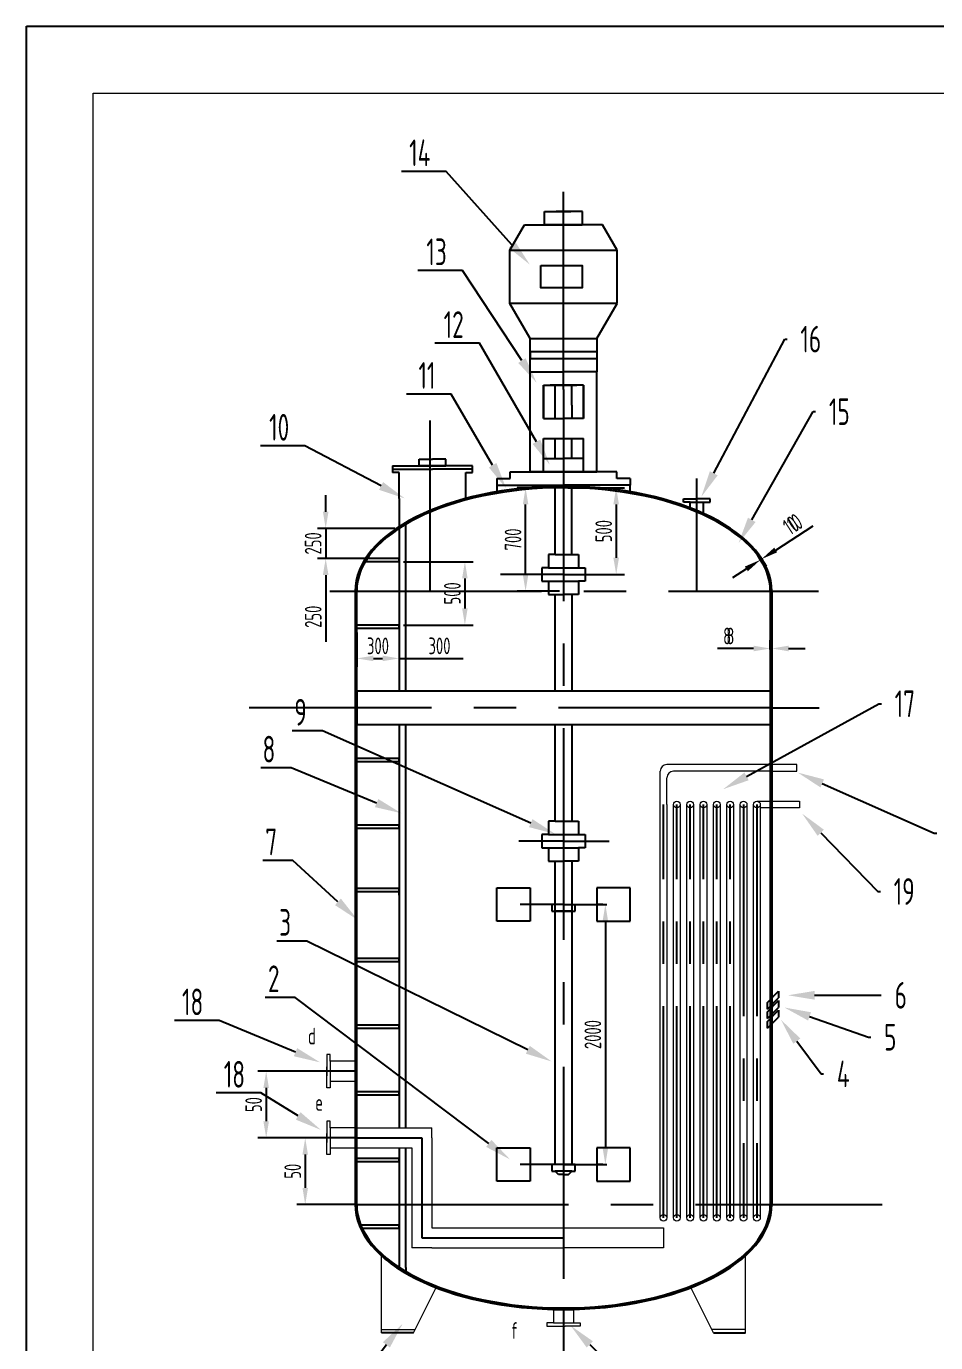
# Model space of a CAD drawing. Header units: millimetres. Extents: x 1201 to 1621, y 473 to 770.
# Drawn here: x 1200.6 to 1337, y 573 to 770.4 of the extents above; entities that cross this region are included whole.
import ezdxf
from ezdxf import colors
from ezdxf.entities.mleader import LeaderData, LeaderLine
from ezdxf.math import Vec2, Vec3

# ---------------------------------------------------------------- set-up
doc = ezdxf.new("R2010")
doc.units = ezdxf.units.MM
doc.header["$MEASUREMENT"] = 0
doc.linetypes.add('CENTER', pattern=[50.8, 31.75, -6.35, 6.35, -6.35])
for name, color, linetype in [('图层1', 10, 'CENTER'), ('图层2', 172, 'Continuous'), ('图层3', 130, 'Continuous')]:
    doc.layers.add(name, color=color, linetype=linetype)
doc.layers.add('图层4', color=90, linetype='Continuous', lineweight=5)
doc.layers.add('图层5', color=50, linetype='Continuous', lineweight=5)
doc.styles.get("Standard").update_dxf_attribs({"font": 'isocp.shx', "width": 0.707, "bigfont": 'hztxt.shx'})
doc.dimstyles.new('ISO-25', dxfattribs={"dimtxt": 2.5, "dimasz": 2.5, "dimexe": 1.25, "dimexo": 0.625, "dimtad": 1, "dimtxsty": 'Standard', "dimcen": 2.5, "dimadec": 0, "dimazin": 0, "dimtfac": 1, "dimtmove": 0, "dimatfit": 3, "dimfxl": 1, "dimarcsym": 0})

# ---------------------------------------------------------------- blocks, each defined once
blk = doc.blocks.new('*D5')
at = {"layer": 'Defpoints', "color": 0}
for p in [(1256.54, 695.13), (1256.54, 695.13), (1245.52, 690.63), (1245.52, 690.63), (1256.54, 690.63), (1256.54, 690.63)]:
    blk.add_point(p, dxfattribs=at)
at = {"layer": '图层3', "color": 0, "lineweight": -2}
for p, q in [((1245.52, 697.63), (1245.52, 700.13)), ((1245.52, 697.63), (1245.52, 700.13)), ((1255.92, 695.13), (1244.27, 695.13)), ((1255.92, 695.13), (1244.27, 695.13)), ((1245.52, 695.13), (1245.52, 690.63)), ((1245.52, 695.13), (1245.52, 690.63)), ((1255.92, 690.63), (1244.27, 690.63)), ((1255.92, 690.63), (1244.27, 690.63)), ((1245.52, 688.13), (1245.52, 685.63)), ((1245.52, 688.13), (1245.52, 678.13))]:
    blk.add_line(p, q, dxfattribs=at)
at = {"layer": '图层3', "color": 0}
for points in [[(1245.1, 697.63), (1245.94, 697.63), (1245.52, 695.13)], [(1245.1, 697.63), (1245.94, 697.63), (1245.52, 695.13)], [(1245.1, 688.13), (1245.94, 688.13), (1245.52, 690.63)], [(1245.1, 688.13), (1245.94, 688.13), (1245.52, 690.63)]]:
    blk.add_solid(points, dxfattribs=at)
at = {"layer": '图层3', "color": 0, "char_height": 2.5, "attachment_point": 5, "rotation": 90}
for insert in [(1243.64, 692.88), (1243.65, 681.88)]:
    blk.add_mtext('250', dxfattribs=dict(at, insert=insert))
blk = doc.blocks.new('*D6')
at = {"layer": 'Defpoints', "color": 0}
for p in [(1256.54, 690.13), (1256.54, 690.13), (1256.54, 680.63), (1256.54, 680.63), (1266.39, 680.63), (1266.39, 680.63)]:
    blk.add_point(p, dxfattribs=at)
at = {"layer": '图层3', "color": 0, "lineweight": -2}
for p, q in [((1257.17, 690.13), (1267.64, 690.13)), ((1257.17, 690.13), (1267.64, 690.13)), ((1266.39, 687.63), (1266.39, 683.13)), ((1266.39, 687.63), (1266.39, 683.13)), ((1257.17, 680.63), (1267.64, 680.63)), ((1257.17, 680.63), (1267.64, 680.63))]:
    blk.add_line(p, q, dxfattribs=at)
at = {"layer": '图层3', "color": 0}
for points in [[(1265.97, 687.63), (1266.8, 687.63), (1266.39, 690.13)], [(1265.97, 687.63), (1266.8, 687.63), (1266.39, 690.13)], [(1265.97, 683.13), (1266.8, 683.13), (1266.39, 680.63)], [(1265.97, 683.13), (1266.8, 683.13), (1266.39, 680.63)]]:
    blk.add_solid(points, dxfattribs=at)
at = {"layer": '图层3', "color": 0, "insert": (1264.51, 685.38), "char_height": 2.5, "attachment_point": 5, "rotation": 90}
blk.add_mtext('500', dxfattribs=at)
blk.add_mtext('500', dxfattribs=at)
blk = doc.blocks.new('*D7')
at = {"layer": 'Defpoints', "color": 0}
for p in [(1250.17, 680.13), (1250.17, 680.13), (1256.54, 680.13), (1256.54, 680.13), (1256.54, 675.63), (1256.54, 675.63)]:
    blk.add_point(p, dxfattribs=at)
at = {"layer": '图层3', "color": 0, "lineweight": -2}
for p, q in [((1250.17, 679.51), (1250.17, 674.38)), ((1250.17, 679.51), (1250.17, 674.38)), ((1256.54, 679.51), (1256.54, 674.38)), ((1256.54, 679.51), (1256.54, 674.38)), ((1252.67, 675.63), (1254.04, 675.63)), ((1252.67, 675.63), (1254.04, 675.63)), ((1256.54, 675.63), (1266.13, 675.63))]:
    blk.add_line(p, q, dxfattribs=at)
at = {"layer": '图层3', "color": 0}
for points in [[(1252.67, 676.05), (1252.67, 675.22), (1250.17, 675.63)], [(1252.67, 676.05), (1252.67, 675.22), (1250.17, 675.63)], [(1254.04, 676.05), (1254.04, 675.22), (1256.54, 675.63)], [(1254.04, 676.05), (1254.04, 675.22), (1256.54, 675.63)]]:
    blk.add_solid(points, dxfattribs=at)
at = {"layer": '图层3', "color": 0, "char_height": 2.5, "attachment_point": 5}
for insert in [(1253.36, 677.51), (1262.58, 677.51)]:
    blk.add_mtext('300', dxfattribs=dict(at, insert=insert))
blk = doc.blocks.new('*D8')
at = {"layer": 'Defpoints', "color": 0}
for p in [(1281.17, 701.22), (1281.17, 701.22), (1281.17, 688.22), (1281.17, 688.22), (1289.07, 688.22), (1289.07, 688.22)]:
    blk.add_point(p, dxfattribs=at)
at = {"layer": '图层3', "color": 0, "lineweight": -2}
for p, q in [((1281.8, 701.22), (1290.32, 701.22)), ((1281.8, 701.22), (1290.32, 701.22)), ((1289.07, 698.72), (1289.07, 690.72)), ((1289.07, 698.72), (1289.07, 690.72)), ((1281.8, 688.22), (1290.32, 688.22)), ((1281.8, 688.22), (1290.32, 688.22))]:
    blk.add_line(p, q, dxfattribs=at)
at = {"layer": '图层3', "color": 0}
for points in [[(1288.65, 698.72), (1289.49, 698.72), (1289.07, 701.22)], [(1288.65, 698.72), (1289.49, 698.72), (1289.07, 701.22)], [(1288.65, 690.72), (1289.49, 690.72), (1289.07, 688.22)], [(1288.65, 690.72), (1289.49, 690.72), (1289.07, 688.22)]]:
    blk.add_solid(points, dxfattribs=at)
at = {"layer": '图层3', "color": 0, "insert": (1287.2, 694.72), "char_height": 2.5, "attachment_point": 5, "rotation": 90}
blk.add_mtext('500', dxfattribs=at)
blk.add_mtext('500', dxfattribs=at)
blk = doc.blocks.new('*D9')
at = {"layer": 'Defpoints', "color": 0}
for p in [(1287.67, 638.72), (1287.67, 638.72), (1287.45, 599.72), (1287.45, 599.72), (1287.67, 599.72), (1287.67, 599.72)]:
    blk.add_point(p, dxfattribs=at)
at = {"layer": '图层3', "color": 0, "lineweight": -2}
for p, q in [((1287.05, 638.72), (1286.2, 638.72)), ((1287.05, 638.72), (1286.2, 638.72)), ((1287.45, 636.22), (1287.45, 602.22)), ((1287.45, 636.22), (1287.45, 602.22)), ((1287.05, 599.72), (1286.2, 599.72)), ((1287.05, 599.72), (1286.2, 599.72))]:
    blk.add_line(p, q, dxfattribs=at)
at = {"layer": '图层3', "color": 0}
for points in [[(1287.03, 636.22), (1287.86, 636.22), (1287.45, 638.72)], [(1287.03, 636.22), (1287.86, 636.22), (1287.45, 638.72)], [(1287.03, 602.22), (1287.86, 602.22), (1287.45, 599.72)], [(1287.03, 602.22), (1287.86, 602.22), (1287.45, 599.72)]]:
    blk.add_solid(points, dxfattribs=at)
at = {"layer": '图层3', "color": 0, "insert": (1285.57, 619.22), "char_height": 2.5, "attachment_point": 5, "rotation": 90}
blk.add_mtext('2000', dxfattribs=at)
blk.add_mtext('2000', dxfattribs=at)
blk = doc.blocks.new('*D10')
at = {"layer": 'Defpoints', "color": 0}
for p in [(1250.17, 603.72), (1250.17, 603.72), (1242.45, 593.72), (1242.45, 593.72), (1250.17, 593.72), (1250.17, 593.72)]:
    blk.add_point(p, dxfattribs=at)
at = {"layer": '图层3', "color": 0, "lineweight": -2}
for p, q in [((1249.55, 603.72), (1241.2, 603.72)), ((1249.55, 603.72), (1241.2, 603.72)), ((1242.45, 601.22), (1242.45, 596.22)), ((1242.45, 601.22), (1242.45, 596.22)), ((1249.55, 593.72), (1241.2, 593.72)), ((1249.55, 593.72), (1241.2, 593.72))]:
    blk.add_line(p, q, dxfattribs=at)
at = {"layer": '图层3', "color": 0}
for points in [[(1242.04, 601.22), (1242.87, 601.22), (1242.45, 603.72)], [(1242.04, 601.22), (1242.87, 601.22), (1242.45, 603.72)], [(1242.04, 596.22), (1242.87, 596.22), (1242.45, 593.72)], [(1242.04, 596.22), (1242.87, 596.22), (1242.45, 593.72)]]:
    blk.add_solid(points, dxfattribs=at)
at = {"layer": '图层3', "color": 0, "insert": (1240.58, 598.72), "char_height": 2.5, "attachment_point": 5, "rotation": 90}
blk.add_mtext('50', dxfattribs=at)
blk.add_mtext('50', dxfattribs=at)
blk = doc.blocks.new('*D11')
at = {"layer": 'Defpoints', "color": 0}
for p in [(1249.93, 613.72), (1249.93, 613.72), (1236.6, 603.72), (1236.6, 603.72), (1249.93, 603.72), (1249.93, 603.72)]:
    blk.add_point(p, dxfattribs=at)
at = {"layer": '图层3', "color": 0, "lineweight": -2}
for p, q in [((1249.31, 613.72), (1235.35, 613.72)), ((1249.31, 613.72), (1235.35, 613.72)), ((1236.6, 611.22), (1236.6, 606.22)), ((1236.6, 611.22), (1236.6, 606.22)), ((1249.31, 603.72), (1235.35, 603.72)), ((1249.31, 603.72), (1235.35, 603.72))]:
    blk.add_line(p, q, dxfattribs=at)
at = {"layer": '图层3', "color": 0}
for points in [[(1236.18, 611.22), (1237.01, 611.22), (1236.6, 613.72)], [(1236.18, 611.22), (1237.01, 611.22), (1236.6, 613.72)], [(1236.18, 606.22), (1237.01, 606.22), (1236.6, 603.72)], [(1236.18, 606.22), (1237.01, 606.22), (1236.6, 603.72)]]:
    blk.add_solid(points, dxfattribs=at)
at = {"layer": '图层3', "color": 0, "insert": (1234.72, 608.72), "char_height": 2.5, "attachment_point": 5, "rotation": 90}
blk.add_mtext('50', dxfattribs=at)
blk.add_mtext('50', dxfattribs=at)
blk = doc.blocks.new('*D12')
at = {"layer": 'Defpoints', "color": 0}
for p in [(1310.25, 691.1), (1310.25, 691.1), (1310.44, 691.22), (1310.44, 691.22), (1310.88, 690.54), (1310.88, 690.54)]:
    blk.add_point(p, dxfattribs=at)
at = {"layer": '图层3', "color": 0, "lineweight": -2}
for p, q in [((1312.98, 691.89), (1318.59, 695.5)), ((1312.98, 691.89), (1317.47, 694.79)), ((1308.59, 689.06), (1306.49, 687.7)), ((1308.59, 689.06), (1306.49, 687.7)), ((1310.58, 690.57), (1311.37, 689.36)), ((1310.58, 690.57), (1311.37, 689.36)), ((1310.69, 690.41), (1310.88, 690.54)), ((1310.69, 690.41), (1310.88, 690.54)), ((1310.78, 690.7), (1311.56, 689.49)), ((1310.78, 690.7), (1311.56, 689.49))]:
    blk.add_line(p, q, dxfattribs=at)
at = {"layer": '图层3', "color": 0}
for points in [[(1312.76, 692.24), (1313.21, 691.54), (1310.88, 690.54)], [(1312.76, 692.24), (1313.21, 691.54), (1310.88, 690.54)], [(1308.36, 689.41), (1308.81, 688.71), (1310.69, 690.41)], [(1308.36, 689.41), (1308.81, 688.71), (1310.69, 690.41)]]:
    blk.add_solid(points, dxfattribs=at)
at = {"layer": '图层3', "color": 0, "char_height": 2.5, "attachment_point": 5, "rotation": 32.8132}
for insert in [(1315.26, 695.59), (1315.82, 695.95)]:
    blk.add_mtext('10', dxfattribs=dict(at, insert=insert))
blk = doc.blocks.new('*D13')
at = {"layer": 'Defpoints', "color": 0}
for p in [(1312.17, 677.12), (1312.17, 677.12), (1312.17, 676.33), (1312.17, 676.33), (1312.41, 676.33), (1312.41, 676.33)]:
    blk.add_point(p, dxfattribs=at)
at = {"layer": '图层3', "color": 0, "lineweight": -2}
for p, q in [((1312.17, 676.96), (1312.17, 678.37)), ((1312.17, 676.96), (1312.17, 678.37)), ((1312.41, 676.96), (1312.41, 678.37)), ((1312.41, 676.96), (1312.41, 678.37)), ((1309.67, 677.12), (1304.26, 677.12)), ((1309.67, 677.12), (1305.22, 677.12)), ((1312.41, 677.12), (1312.17, 677.12)), ((1312.41, 677.12), (1312.17, 677.12)), ((1314.91, 677.12), (1317.41, 677.12)), ((1314.91, 677.12), (1317.41, 677.12))]:
    blk.add_line(p, q, dxfattribs=at)
at = {"layer": '图层3', "color": 0}
for points in [[(1309.67, 677.54), (1309.67, 676.7), (1312.17, 677.12)], [(1309.67, 677.54), (1309.67, 676.7), (1312.17, 677.12)], [(1314.91, 677.54), (1314.91, 676.7), (1312.41, 677.12)], [(1314.91, 677.54), (1314.91, 676.7), (1312.41, 677.12)]]:
    blk.add_solid(points, dxfattribs=at)
at = {"layer": '图层3', "color": 0, "char_height": 2.5, "attachment_point": 5}
for insert in [(1305.71, 678.99), (1306.19, 678.99)]:
    blk.add_mtext('8', dxfattribs=dict(at, insert=insert))
blk = doc.blocks.new('*D16')
at = {"layer": 'Defpoints', "color": 0}
for p in [(1275.49, 701.22), (1275.49, 701.22), (1281.17, 701.22), (1281.17, 701.22), (1281.17, 685.72), (1281.17, 685.72)]:
    blk.add_point(p, dxfattribs=at)
at = {"layer": '图层3', "color": 0, "lineweight": -2}
for p, q in [((1280.55, 701.22), (1274.24, 701.22)), ((1280.55, 701.22), (1274.24, 701.22)), ((1275.49, 688.22), (1275.49, 698.72)), ((1275.49, 688.22), (1275.49, 698.72)), ((1280.55, 685.72), (1274.24, 685.72)), ((1280.55, 685.72), (1274.24, 685.72))]:
    blk.add_line(p, q, dxfattribs=at)
at = {"layer": '图层3', "color": 0}
for points in [[(1275.07, 698.72), (1275.9, 698.72), (1275.49, 701.22)], [(1275.07, 698.72), (1275.9, 698.72), (1275.49, 701.22)], [(1275.07, 688.22), (1275.9, 688.22), (1275.49, 685.72)], [(1275.07, 688.22), (1275.9, 688.22), (1275.49, 685.72)]]:
    blk.add_solid(points, dxfattribs=at)
at = {"layer": '图层3', "color": 0, "insert": (1273.61, 693.47), "char_height": 2.5, "attachment_point": 5, "rotation": 90}
blk.add_mtext('700', dxfattribs=at)
blk.add_mtext('700', dxfattribs=at)

msp = doc.modelspace()

# ---------------------------------------------------------------- linework, layer by layer
msp.add_lwpolyline([(1200.641, 770.428), (1620.641, 770.428), (1620.641, 473.428), (1200.641, 473.428)], close=True)
at = {"layer": '图层1'}
for p, q in [((1281.172, 715.958), (1281.172, 745.602)), ((1281.172, 715.958), (1281.172, 524.986)), ((1261.172, 702.613), (1261.172, 711.326)), ((1261.172, 685.721), (1261.172, 702.613)), ((1301.172, 685.721), (1301.172, 702.613)), ((1281.172, 688.221), (1271.745, 688.221)), ((1281.172, 688.221), (1288.145, 688.221)), ((1246.121, 685.721), (1319.41, 685.721)), ((1312.172, 668.221), (1234.023, 668.221)), ((1312.172, 668.221), (1319.515, 668.221)), ((1296.172, 591.721), (1296.172, 653.721)), ((1298.172, 591.721), (1298.172, 653.721)), ((1300.172, 591.721), (1300.172, 653.721)), ((1302.172, 591.721), (1302.172, 653.721)), ((1304.172, 591.721), (1304.172, 653.721)), ((1306.172, 591.721), (1306.172, 653.721)), ((1308.172, 653.721), (1308.172, 591.721)), ((1310.172, 653.721), (1310.172, 591.721)), ((1281.172, 648.221), (1274.47, 648.221)), ((1281.172, 648.221), (1288.029, 648.221)), ((1249.932, 613.721), (1242.628, 613.721)), ((1249.932, 603.721), (1242.628, 603.721)), ((1249.932, 603.721), (1259.932, 603.721)), ((1259.932, 603.721), (1259.932, 588.721)), ((1250.172, 593.721), (1241.278, 593.721)), ((1250.172, 593.721), (1328.96, 593.721)), ((1259.932, 588.721), (1281.172, 588.721)), ((1281.172, 578.221), (1281.172, 562.229)), ((1258.672, 574.469), (1253.872, 574.469)), ((1303.672, 574.469), (1308.472, 574.469))]:
    msp.add_line(p, q, dxfattribs=at)
at = {"layer": '图层2'}
for p, q in [((1249.932, 685.721), (1249.932, 593.721)), ((1250.172, 593.721), (1250.172, 685.721)), ((1312.172, 685.721), (1312.172, 593.721)), ((1312.172, 685.721), (1312.172, 639.721)), ((1312.172, 685.721), (1312.172, 670.721)), ((1312.412, 685.721), (1312.412, 593.721)), ((1312.172, 670.721), (1250.172, 670.721)), ((1250.172, 670.721), (1250.172, 665.721)), ((1250.172, 665.721), (1312.172, 665.721))]:
    msp.add_line(p, q, dxfattribs=at)
for centre, major_axis, ratio in [((1281.172, 685.721), (-31.24, 0), 0.5038412), ((1281.172, 685.721), (-31, 0), 0.5), ((1281.172, 593.721), (31.24, 0), 0.5038412), ((1281.172, 593.721), (31, 0), 0.5)]:
    msp.add_ellipse(centre, major_axis=major_axis, ratio=ratio, start_param=3.1415927, end_param=6.2831853, dxfattribs=at)
at = {"layer": '图层3'}
for p, q in [((1278.34, 740.669), (1278.34, 742.669)), ((1278.34, 742.669), (1282.267, 742.669)), ((1284.004, 742.669), (1280.077, 742.669)), ((1284.004, 740.669), (1284.004, 742.669)), ((1273.144, 736.857), (1275.34, 740.669)), ((1275.34, 740.669), (1283.957, 740.669)), ((1275.34, 740.669), (1278.34, 740.669)), ((1287.004, 740.669), (1278.388, 740.669)), ((1289.2, 736.857), (1287.004, 740.669)), ((1273.144, 728.857), (1273.144, 736.857)), ((1273.144, 736.857), (1289.2, 736.857)), ((1289.2, 728.857), (1289.2, 736.857)), ((1276.172, 723.632), (1273.144, 728.857)), ((1289.2, 728.857), (1273.144, 728.857)), ((1286.172, 723.632), (1289.2, 728.857)), ((1276.172, 718.632), (1276.172, 723.632)), ((1276.172, 723.632), (1286.172, 723.632)), ((1286.172, 723.632), (1286.172, 718.632)), ((1286.172, 723.632), (1286.172, 721.632)), ((1286.172, 721.632), (1276.172, 721.632)), ((1276.172, 721.632), (1276.172, 720.632)), ((1276.172, 720.632), (1286.172, 720.632)), ((1276.172, 703.632), (1276.172, 718.632)), ((1276.172, 718.632), (1281.172, 718.632)), ((1286.172, 718.632), (1281.172, 718.632)), ((1286.172, 703.632), (1286.172, 718.632)), ((1278.172, 713.632), (1278.172, 716.632)), ((1278.172, 716.632), (1283.172, 716.632)), ((1278.172, 716.632), (1278.172, 711.632)), ((1284.172, 716.632), (1279.172, 716.632)), ((1279.922, 713.632), (1279.922, 716.632)), ((1282.422, 713.632), (1282.422, 716.632)), ((1284.172, 713.632), (1284.172, 716.632)), ((1284.172, 716.632), (1284.172, 711.632)), ((1278.172, 711.632), (1278.172, 713.632)), ((1279.922, 711.632), (1279.922, 713.632)), ((1282.422, 713.632), (1282.422, 711.632)), ((1284.172, 711.632), (1284.172, 713.632)), ((1278.172, 711.632), (1281.172, 711.632)), ((1284.172, 711.632), (1281.172, 711.632)), ((1278.172, 703.632), (1278.172, 708.632)), ((1278.172, 708.632), (1284.172, 708.632)), ((1279.922, 705.632), (1279.922, 708.632)), ((1282.422, 705.632), (1282.422, 708.632)), ((1284.172, 703.632), (1284.172, 708.632)), ((1259.543, 704.528), (1259.543, 705.528)), ((1259.543, 705.528), (1261.543, 705.528)), ((1263.543, 705.528), (1261.543, 705.528)), ((1263.543, 704.528), (1263.543, 705.528)), ((1278.172, 703.632), (1278.172, 705.632)), ((1278.172, 705.632), (1281.172, 705.632)), ((1284.172, 705.632), (1281.172, 705.632)), ((1284.172, 703.632), (1284.172, 705.632)), ((1255.543, 704.528), (1261.543, 704.528)), ((1255.543, 704.528), (1255.543, 703.528)), ((1255.543, 704.028), (1261.543, 704.028)), ((1256.543, 703.528), (1255.543, 703.528)), ((1256.543, 699.628), (1256.543, 703.528)), ((1261.543, 704.528), (1259.543, 704.528)), ((1267.543, 704.528), (1261.543, 704.528)), ((1261.543, 704.528), (1263.543, 704.528)), ((1267.543, 704.028), (1261.543, 704.028)), ((1266.543, 699.628), (1266.543, 703.528)), ((1266.543, 703.528), (1267.543, 703.528)), ((1267.543, 704.028), (1267.543, 704.528)), ((1267.543, 703.528), (1267.543, 704.028)), ((1273.172, 702.632), (1273.172, 703.632)), ((1273.172, 703.632), (1281.172, 703.632)), ((1281.172, 703.632), (1276.172, 703.632)), ((1281.172, 703.632), (1278.172, 703.632)), ((1289.172, 703.632), (1281.172, 703.632)), ((1281.172, 703.632), (1286.172, 703.632)), ((1281.172, 703.632), (1284.172, 703.632)), ((1289.172, 702.632), (1289.172, 703.632)), ((1271.172, 702.632), (1273.172, 702.632)), ((1271.172, 702.632), (1271.172, 700.632)), ((1271.172, 701.632), (1281.172, 701.632)), ((1279.922, 691.221), (1279.922, 701.208)), ((1291.172, 701.632), (1281.172, 701.632)), ((1282.422, 701.208), (1282.422, 701.368)), ((1282.422, 691.221), (1282.422, 701.208)), ((1291.172, 702.632), (1289.172, 702.632)), ((1291.172, 702.632), (1291.172, 701.632)), ((1291.172, 700.632), (1291.172, 701.632)), ((1256.543, 699.628), (1256.543, 695.403)), ((1299.172, 699.083), (1299.172, 699.583)), ((1299.172, 699.583), (1301.172, 699.583)), ((1300.172, 699.083), (1299.172, 699.083)), ((1300.172, 698.215), (1300.172, 699.083)), ((1300.172, 699.083), (1302.172, 699.083)), ((1303.172, 699.583), (1301.172, 699.583)), ((1302.172, 699.083), (1303.172, 699.083)), ((1302.172, 697.374), (1302.172, 699.083)), ((1303.172, 699.083), (1303.172, 699.583)), ((1256.543, 695.133), (1256.543, 690.133)), ((1256.543, 695.133), (1256.543, 670.721)), ((1257.543, 670.721), (1257.543, 695.754)), ((1279.922, 691.221), (1278.922, 691.221)), ((1278.922, 691.221), (1278.922, 689.221)), ((1279.922, 691.221), (1282.422, 691.221)), ((1282.422, 691.221), (1283.422, 691.221)), ((1283.422, 691.221), (1283.422, 689.221)), ((1256.543, 690.133), (1251.455, 690.133)), ((1256.543, 690.633), (1251.77, 690.633)), ((1256.543, 690.133), (1256.543, 690.633)), ((1256.543, 690.133), (1256.543, 680.133)), ((1278.922, 689.221), (1277.922, 689.221)), ((1277.922, 689.221), (1277.922, 687.221)), ((1278.922, 689.221), (1283.422, 689.221)), ((1283.422, 689.221), (1284.422, 689.221)), ((1284.422, 689.221), (1284.422, 687.221)), ((1277.922, 687.221), (1278.922, 687.221)), ((1278.922, 687.221), (1278.922, 685.221)), ((1278.922, 687.221), (1283.422, 687.221)), ((1284.422, 687.221), (1283.422, 687.221)), ((1283.422, 687.221), (1283.422, 685.221)), ((1278.922, 685.221), (1281.172, 685.221)), ((1279.922, 670.721), (1279.922, 685.221)), ((1283.422, 685.221), (1281.172, 685.221)), ((1282.422, 685.221), (1282.422, 670.721)), ((1256.543, 680.633), (1250.172, 680.633)), ((1256.543, 680.133), (1250.172, 680.133)), ((1256.543, 680.133), (1256.543, 680.633)), ((1256.543, 665.721), (1256.543, 605.221)), ((1257.543, 605.221), (1257.543, 665.721)), ((1279.922, 651.221), (1279.922, 665.721)), ((1282.422, 665.721), (1282.422, 651.221)), ((1256.543, 660.633), (1250.172, 660.633)), ((1256.543, 660.133), (1250.172, 660.133)), ((1256.543, 660.133), (1256.543, 660.633)), ((1256.543, 660.133), (1256.543, 650.133)), ((1256.543, 650.633), (1250.172, 650.633)), ((1256.543, 650.133), (1250.172, 650.133)), ((1256.543, 650.133), (1256.543, 650.633)), ((1256.543, 650.133), (1256.543, 640.133)), ((1279.922, 651.221), (1278.922, 651.221)), ((1278.922, 651.221), (1278.922, 649.221)), ((1279.922, 651.221), (1282.422, 651.221)), ((1282.422, 651.221), (1283.422, 651.221)), ((1283.422, 651.221), (1283.422, 649.221)), ((1278.922, 649.221), (1277.922, 649.221)), ((1277.922, 649.221), (1277.922, 647.221)), ((1278.922, 649.221), (1283.422, 649.221)), ((1283.422, 649.221), (1284.422, 649.221)), ((1284.422, 649.221), (1284.422, 647.221)), ((1277.922, 647.221), (1278.922, 647.221)), ((1278.922, 647.221), (1278.922, 645.221)), ((1278.922, 647.221), (1283.422, 647.221)), ((1284.422, 647.221), (1283.422, 647.221)), ((1283.422, 647.221), (1283.422, 645.221)), ((1278.922, 645.221), (1281.172, 645.221)), ((1279.922, 599.721), (1279.922, 645.221)), ((1283.422, 645.221), (1281.172, 645.221)), ((1282.422, 645.221), (1282.422, 599.721)), ((1256.543, 641.133), (1250.172, 641.133)), ((1256.543, 640.633), (1250.172, 640.633)), ((1256.543, 640.633), (1256.543, 641.133)), ((1256.543, 640.133), (1256.543, 640.633)), ((1256.543, 640.133), (1256.543, 630.133)), ((1271.172, 638.721), (1271.172, 641.221)), ((1271.172, 641.221), (1276.172, 641.221)), ((1276.172, 641.221), (1276.172, 636.221)), ((1291.172, 641.221), (1286.172, 641.221)), ((1286.172, 641.221), (1286.172, 636.221)), ((1291.172, 638.721), (1291.172, 641.221)), ((1271.172, 636.221), (1271.172, 638.721)), ((1281.172, 638.721), (1274.672, 638.721)), ((1279.422, 638.721), (1279.422, 637.721)), ((1279.422, 637.721), (1279.922, 637.721)), ((1282.422, 637.721), (1279.922, 637.721)), ((1279.922, 637.721), (1282.922, 637.721)), ((1281.172, 638.721), (1287.672, 638.721)), ((1282.922, 637.721), (1282.922, 638.721)), ((1291.172, 636.221), (1291.172, 638.721)), ((1276.172, 636.221), (1271.172, 636.221)), ((1286.172, 636.221), (1291.172, 636.221)), ((1256.543, 630.633), (1250.172, 630.633)), ((1256.543, 630.133), (1250.172, 630.133)), ((1256.543, 630.133), (1256.543, 630.633)), ((1256.543, 630.133), (1256.543, 620.133)), ((1311.745, 624.044), (1313.424, 625.747)), ((1311.745, 623.044), (1313.424, 624.711)), ((1311.745, 622.631), (1313.424, 624.335)), ((1311.745, 623.044), (1311.745, 624.044)), ((1313.424, 625.747), (1313.424, 625.747)), ((1313.424, 625.747), (1313.424, 624.711)), ((1313.424, 624.335), (1313.424, 624.335)), ((1313.424, 624.335), (1313.424, 623.299)), ((1311.745, 621.631), (1313.424, 623.299)), ((1311.745, 621.183), (1313.424, 622.887)), ((1311.745, 621.631), (1311.745, 622.631)), ((1313.424, 622.887), (1313.424, 622.887)), ((1313.424, 622.887), (1313.424, 621.85)), ((1256.543, 620.633), (1250.172, 620.633)), ((1256.543, 620.133), (1250.172, 620.133)), ((1256.543, 620.133), (1256.543, 620.633)), ((1256.543, 620.133), (1256.543, 610.133)), ((1311.745, 620.183), (1313.424, 621.85)), ((1311.745, 620.183), (1311.745, 621.183)), ((1256.543, 610.633), (1250.172, 610.633)), ((1256.543, 610.133), (1250.172, 610.133)), ((1256.543, 610.133), (1256.543, 610.633)), ((1256.543, 610.133), (1256.543, 605.221)), ((1256.543, 602.221), (1256.543, 584.308)), ((1257.543, 584.308), (1257.543, 602.221)), ((1271.172, 599.721), (1271.172, 602.221)), ((1271.172, 602.221), (1276.172, 602.221)), ((1276.172, 602.221), (1276.172, 597.221)), ((1291.172, 602.221), (1286.172, 602.221)), ((1286.172, 602.221), (1286.172, 597.221)), ((1291.172, 599.721), (1291.172, 602.221)), ((1256.543, 600.633), (1250.172, 600.633)), ((1256.543, 600.133), (1256.543, 600.633)), ((1256.543, 600.133), (1250.172, 600.133)), ((1256.543, 600.133), (1256.543, 590.133)), ((1271.172, 597.221), (1271.172, 599.721)), ((1281.172, 599.721), (1274.672, 599.721)), ((1279.922, 599.721), (1279.422, 599.721)), ((1279.422, 599.721), (1279.422, 598.721)), ((1279.422, 598.721), (1279.922, 598.721)), ((1282.922, 599.721), (1279.922, 599.721)), ((1282.422, 598.721), (1279.922, 598.721)), ((1280.422, 598.221), (1279.922, 598.721)), ((1281.172, 598.221), (1280.422, 598.221)), ((1281.172, 599.721), (1287.672, 599.721)), ((1281.172, 598.221), (1281.922, 598.221)), ((1281.922, 598.221), (1282.422, 598.721)), ((1282.422, 598.721), (1282.922, 598.721)), ((1282.922, 598.721), (1282.922, 599.721)), ((1291.172, 597.221), (1291.172, 599.721)), ((1276.172, 597.221), (1271.172, 597.221)), ((1286.172, 597.221), (1291.172, 597.221)), ((1256.543, 590.633), (1250.793, 590.633)), ((1256.543, 590.133), (1256.543, 590.633)), ((1256.543, 590.133), (1251.014, 590.133)), ((1257.543, 584.308), (1257.543, 583.688))]:
    msp.add_line(p, q, dxfattribs=at)
msp.add_lwpolyline([(1277.779, 734.543), (1283.964, 734.543), (1283.964, 731.216), (1277.779, 731.216)], close=True, dxfattribs=at)
at = {"layer": '图层4'}
for p, q in [((1316.172, 659.721), (1296.672, 659.721)), ((1316.172, 658.721), (1316.172, 659.721)), ((1295.672, 653.721), (1295.672, 658.721)), ((1296.672, 653.721), (1296.672, 657.721)), ((1312.172, 658.721), (1297.672, 658.721)), ((1312.172, 653.721), (1312.172, 658.721)), ((1312.172, 658.721), (1316.172, 658.721)), ((1295.672, 591.721), (1295.672, 653.721)), ((1296.672, 653.721), (1296.672, 591.721)), ((1297.672, 591.721), (1297.672, 653.721)), ((1298.672, 653.721), (1298.672, 591.721)), ((1299.672, 591.721), (1299.672, 653.721)), ((1300.672, 653.721), (1300.672, 591.721)), ((1301.672, 591.721), (1301.672, 653.721)), ((1302.672, 653.721), (1302.672, 591.721)), ((1303.672, 591.721), (1303.672, 653.721)), ((1304.672, 653.721), (1304.672, 591.721)), ((1305.672, 591.721), (1305.672, 653.721)), ((1306.672, 653.721), (1306.672, 591.721)), ((1307.672, 591.721), (1307.672, 653.721)), ((1308.672, 653.721), (1308.672, 591.721)), ((1309.672, 591.721), (1309.672, 653.721)), ((1310.173, 654.221), (1316.542, 654.209)), ((1310.672, 653.721), (1310.672, 591.721)), ((1316.542, 654.209), (1316.542, 653.209)), ((1316.542, 653.209), (1310.672, 653.209)), ((1246.172, 616.221), (1245.672, 616.221)), ((1245.672, 616.221), (1245.672, 613.052)), ((1246.172, 615.221), (1246.172, 616.221)), ((1245.672, 611.221), (1245.672, 614.39)), ((1250.172, 615.221), (1246.172, 615.221)), ((1246.172, 615.221), (1246.172, 612.221)), ((1246.172, 612.221), (1246.172, 611.221)), ((1246.172, 612.221), (1250.172, 612.221)), ((1246.172, 611.221), (1245.672, 611.221)), ((1246.172, 606.221), (1245.672, 606.221)), ((1245.672, 606.221), (1245.672, 603.052)), ((1246.172, 605.221), (1246.172, 606.221)), ((1245.672, 601.221), (1245.672, 604.39)), ((1250.172, 605.221), (1246.172, 605.221)), ((1246.172, 605.221), (1246.172, 602.221)), ((1250.172, 605.221), (1261.432, 605.221)), ((1261.432, 603.721), (1261.432, 605.221)), ((1246.172, 602.221), (1246.172, 601.221)), ((1246.172, 602.221), (1250.172, 602.221)), ((1250.172, 602.221), (1258.229, 602.221)), ((1258.229, 602.221), (1258.432, 602.221)), ((1258.432, 602.221), (1258.432, 587.221)), ((1261.432, 603.721), (1261.432, 590.221)), ((1246.172, 601.221), (1245.672, 601.221)), ((1261.432, 590.221), (1281.172, 590.221)), ((1281.172, 590.221), (1296.172, 590.221)), ((1296.172, 590.221), (1296.172, 587.221)), ((1261.432, 587.221), (1258.432, 587.221)), ((1261.432, 587.221), (1281.172, 587.221)), ((1296.172, 587.221), (1281.172, 587.221)), ((1279.672, 577.999), (1279.672, 575.999)), ((1282.672, 577.999), (1282.672, 575.999)), ((1279.672, 575.999), (1278.672, 575.999)), ((1278.672, 575.999), (1278.672, 575.499)), ((1278.672, 575.499), (1280.908, 575.499)), ((1279.672, 575.999), (1282.672, 575.999)), ((1280.908, 575.499), (1281.437, 575.499)), ((1283.672, 575.499), (1281.437, 575.499)), ((1282.672, 575.999), (1283.672, 575.999)), ((1283.672, 575.999), (1283.672, 575.499))]:
    msp.add_line(p, q, dxfattribs=at)
at = {"layer": '图层4', "linetype": 'ByBlock'}
msp.add_lwpolyline([(1210.641, 760.428), (1610.641, 760.428), (1610.641, 483.428), (1210.641, 483.428)], close=True, dxfattribs=at)
at = {"layer": '图层4'}
for centre in [(1298.172, 653.721), (1300.172, 653.721), (1302.172, 653.721), (1304.172, 653.721), (1306.172, 653.721), (1308.172, 653.721), (1310.172, 653.721), (1296.172, 591.721), (1298.172, 591.721), (1300.172, 591.721), (1302.172, 591.721), (1304.172, 591.721), (1306.172, 591.721), (1308.172, 591.721), (1310.172, 591.721)]:
    msp.add_circle(centre, 0.5, dxfattribs=at)
for centre in [(1296.672, 658.721), (1297.672, 657.721)]:
    msp.add_arc(centre, 1, 90, 180, dxfattribs=at)
at = {"layer": '图层5'}
for p, q in [((1253.872, 574.469), (1253.872, 586.069)), ((1308.472, 574.469), (1308.472, 586.069)), ((1258.672, 574.469), (1262.061, 581.269)), ((1303.672, 574.469), (1300.283, 581.269)), ((1253.872, 574.469), (1253.872, 574.969)), ((1253.872, 574.969), (1258.921, 574.969)), ((1308.472, 574.969), (1303.423, 574.969)), ((1308.472, 574.469), (1308.472, 574.969)), ((1253.872, 574.469), (1258.672, 574.469)), ((1258.672, 574.469), (1258.672, 574.469)), ((1308.472, 574.469), (1303.672, 574.469)), ((1303.672, 574.469), (1303.672, 574.469))]:
    msp.add_line(p, q, dxfattribs=at)
msp.add_ellipse((1281.172, 593.721), major_axis=(31.24, 0), ratio=0.5038412, start_param=3.4583365, end_param=4.2078974, dxfattribs=at)
at = {"layer": '图层5', "extrusion": (0, 0, -1)}
msp.add_ellipse((1281.172, 593.721), major_axis=(-31.24, 0), ratio=0.5038412, start_param=3.4583365, end_param=4.2078974, dxfattribs=at)

# ---------------------------------------------------------------- texts
at = {"layer": '图层3', "color": 0, "char_height": 2.5, "attachment_point": 1}
for s, insert, width in [('d', (1242.865, 620.237), 2.35579), ('e', (1243.953, 610.285), 3.8055), ('f', (1273.309, 576.087), 3.26186)]:
    msp.add_mtext(s, dxfattribs=dict(at, insert=insert, width=width))

# ---------------------------------------------------------------- dimensions: what is measured, and where the dimension line sits
at = {"layer": '图层3', "color": 0}
for base, p1, p2, text, picture, middle in [((1275.488, 701.221), (1281.172, 685.721), (1281.172, 701.221), '700', '*D16', (1273.613, 693.471)), ((1289.072, 688.221), (1281.172, 701.221), (1281.172, 688.221), '500', '*D8', (1287.197, 694.721)), ((1245.52, 690.633), (1256.543, 695.133), (1256.543, 690.633), '250', '*D5', (1243.645, 692.883)), ((1266.386, 680.633), (1256.543, 690.133), (1256.543, 680.633), '500', '*D6', (1264.511, 685.383)), ((1287.448, 599.721), (1287.672, 638.721), (1287.672, 599.721), '2000', '*D9', (1285.573, 619.221)), ((1236.596, 603.721), (1249.932, 613.721), (1249.932, 603.721), '50', '*D11', (1234.721, 608.721)), ((1242.453, 593.721), (1250.172, 603.721), (1250.172, 593.721), '50', '*D10', (1240.578, 598.721))]:
    dim = msp.add_linear_dim(base=base, p1=p1, p2=p2, angle=90, text=text, dimstyle='ISO-25', dxfattribs=at)
    dim.commit()
    dim.dimension.update_dxf_attribs({"geometry": picture, "text_midpoint": middle})
for p1, p2, distance, text, picture, middle in [((1310.246, 691.099), (1310.44, 691.224), -0.818, '10', '*D12', (1315.264, 695.592)), ((1312.412, 676.332), (1312.172, 676.332), -0.787, '8', '*D13', (1306.194, 678.994))]:
    dim = msp.add_aligned_dim(p1=p1, p2=p2, distance=distance, text=text, dimstyle='ISO-25', dxfattribs=at)
    dim.commit()
    dim.dimension.update_dxf_attribs({"geometry": picture, "text_midpoint": middle})
dim = msp.add_linear_dim(base=(1256.543, 675.633), p1=(1250.172, 680.133), p2=(1256.543, 680.133), text='300', dimstyle='ISO-25', dxfattribs=at)
dim.commit()
dim.dimension.update_dxf_attribs({"geometry": '*D7', "text_midpoint": (1253.357, 677.508)})

# ---------------------------------------------------------------- leaders
at = {"layer": '图层3'}
ml = msp.add_multileader_mtext('Standard', dxfattribs=at)
ml.set_content('14', color=256)
ml.set_leader_properties()
ml.build(insert=Vec2(0, 0))
ml.multileader.update_dxf_attribs({"text_right_attachment_type": 6, "dogleg_length": 0.36})
ctx = ml.context
ctx.base_point, ctx.plane_origin = Vec3(1253.884, 751.459), Vec3(1276.123, 734.695)
ctx.right_attachment, ctx.text_align_type = 6, 2
notes = []
notes.append((ctx, [(0, (1, 1, 0), (1263.577, 748.659), (-1, 0), 0.36, [(0, [(1276.123, 734.695)], 0, [])])]))
ctx.mtext.insert, ctx.mtext.alignment, ctx.mtext.flow_direction = Vec3(1261.217, 753.459), 3, 5
ml = msp.add_multileader_mtext('Standard', dxfattribs=at)
ml.set_content('13', color=256)
ml.set_leader_properties()
ml.build(insert=Vec2(0, 0))
ml.multileader.update_dxf_attribs({"text_right_attachment_type": 6, "dogleg_length": 0.36})
ctx = ml.context
ctx.base_point, ctx.plane_origin = Vec3(1256.345, 736.606), Vec3(1277.144, 716.967)
ctx.right_attachment, ctx.text_align_type = 6, 2
notes.append((ctx, [(0, (1, 1, 0), (1266.038, 733.806), (-1, 0), 0.36, [(0, [(1277.144, 716.967)], 0, [])])]))
ctx.mtext.insert, ctx.mtext.alignment, ctx.mtext.flow_direction = Vec3(1263.678, 738.606), 3, 5
ml = msp.add_multileader_mtext('Standard', dxfattribs=at)
ml.set_content('12', color=256)
ml.set_leader_properties()
ml.build(insert=Vec2(0, 0))
ml.multileader.update_dxf_attribs({"text_right_attachment_type": 6, "dogleg_length": 0.36})
ctx = ml.context
ctx.base_point, ctx.plane_origin = Vec3(1258.884, 725.692), Vec3(1279.12, 704.662)
ctx.right_attachment, ctx.text_align_type = 6, 2
notes.append((ctx, [(0, (1, 1, 0), (1268.577, 722.892), (-1, 0), 0.36, [(0, [(1279.12, 704.662)], 0, [])])]))
ctx.mtext.insert, ctx.mtext.alignment, ctx.mtext.flow_direction = Vec3(1266.217, 727.692), 3, 5
ml = msp.add_multileader_mtext('Standard', dxfattribs=at)
ml.set_content('16', color=256)
ml.set_leader_properties()
ml.build(insert=Vec2(0, 0))
ml.multileader.update_dxf_attribs({"text_right_attachment_type": 6, "dogleg_length": 0.36})
ctx = ml.context
ctx.base_point, ctx.plane_origin = Vec3(1314.692, 723.512), Vec3(1301.832, 699.862)
ctx.right_attachment = 6
notes.append((ctx, [(0, (1, 1, 0), (1314.332, 723.512), (1, 0), 0.36, [(0, [(1301.832, 699.862)], 0, [])])]))
ctx.mtext.insert, ctx.mtext.flow_direction = Vec3(1316.692, 725.512), 5
ml = msp.add_multileader_mtext('Standard', dxfattribs=at)
ml.set_content('11', color=256)
ml.set_leader_properties()
ml.build(insert=Vec2(0, 0))
ml.multileader.update_dxf_attribs({"text_right_attachment_type": 6, "dogleg_length": 0.36})
ctx = ml.context
ctx.base_point, ctx.plane_origin = Vec3(1255.976, 718.07), Vec3(1272.565, 701.148)
ctx.right_attachment, ctx.text_align_type = 6, 2
notes.append((ctx, [(0, (1, 1, 0), (1264.336, 715.27), (-1, 0), 0.36, [(0, [(1272.565, 701.148)], 0, [])])]))
ctx.mtext.insert, ctx.mtext.alignment, ctx.mtext.flow_direction = Vec3(1261.976, 720.07), 3, 5
ml = msp.add_multileader_mtext('Standard', dxfattribs=at)
ml.set_content('15', color=256)
ml.set_leader_properties()
ml.build(insert=Vec2(0, 0))
ml.multileader.update_dxf_attribs({"text_right_attachment_type": 6, "dogleg_length": 0.36})
ctx = ml.context
ctx.base_point, ctx.plane_origin = Vec3(1318.967, 712.639), Vec3(1307.423, 692.931)
ctx.right_attachment = 6
notes.append((ctx, [(0, (1, 1, 0), (1318.607, 712.639), (1, 0), 0.36, [(0, [(1307.423, 692.931)], 0, [])])]))
ctx.mtext.insert, ctx.mtext.flow_direction = Vec3(1320.967, 714.639), 5
ml = msp.add_multileader_mtext('Standard', dxfattribs=at)
ml.set_content('10', color=256)
ml.set_leader_properties()
ml.build(insert=Vec2(0, 0))
ml.multileader.update_dxf_attribs({"text_right_attachment_type": 6, "dogleg_length": 0.36})
ctx = ml.context
ctx.base_point, ctx.plane_origin = Vec3(1233.384, 710.29), Vec3(1257.358, 699.635)
ctx.right_attachment, ctx.text_align_type = 6, 2
notes.append((ctx, [(0, (1, 1, 0), (1242.411, 707.49), (-1, 0), 0.36, [(0, [(1257.358, 699.635)], 0, [])])]))
ctx.mtext.insert, ctx.mtext.alignment, ctx.mtext.flow_direction = Vec3(1240.051, 712.29), 3, 5
ml = msp.add_multileader_mtext('Standard', dxfattribs=at)
ml.set_content('9', color=256)
ml.set_leader_properties()
ml.build(insert=Vec2(0, 0))
ml.multileader.update_dxf_attribs({"text_right_attachment_type": 6, "dogleg_length": 0.36})
ctx = ml.context
ctx.base_point, ctx.plane_origin = Vec3(1238.012, 667.554), Vec3(1279.915, 649.306)
ctx.right_attachment, ctx.text_align_type = 6, 2
notes.append((ctx, [(0, (1, 1, 0), (1245.039, 664.754), (-1, 0), 0.36, [(0, [(1279.915, 649.306)], 0, [])])]))
ctx.mtext.insert, ctx.mtext.alignment, ctx.mtext.flow_direction = Vec3(1242.679, 669.554), 3, 5
ml = msp.add_multileader_mtext('Standard', dxfattribs=at)
ml.set_content('17', color=256)
ml.set_leader_properties()
ml.build(insert=Vec2(0, 0))
ml.multileader.update_dxf_attribs({"text_right_attachment_type": 6, "dogleg_length": 0.36})
ctx = ml.context
ctx.base_point, ctx.plane_origin = Vec3(1328.824, 668.825), Vec3(1305.108, 656.015)
ctx.right_attachment = 6
notes.append((ctx, [(0, (1, 1, 0), (1328.464, 668.825), (1, 0), 0.36, [(0, [(1305.108, 656.015)], 0, [])])]))
ctx.mtext.insert, ctx.mtext.flow_direction = Vec3(1330.824, 670.825), 5
ml = msp.add_multileader_mtext('Standard', dxfattribs=at)
ml.set_content('8', color=256)
ml.set_leader_properties()
ml.build(insert=Vec2(0, 0))
ml.multileader.update_dxf_attribs({"text_right_attachment_type": 6, "dogleg_length": 0.36})
ctx = ml.context
ctx.base_point, ctx.plane_origin = Vec3(1233.306, 662.021), Vec3(1256.853, 652.414)
ctx.right_attachment, ctx.text_align_type = 6, 2
notes.append((ctx, [(0, (1, 1, 0), (1240.332, 659.221), (-1, 0), 0.36, [(0, [(1256.853, 652.414)], 0, [])])]))
ctx.mtext.insert, ctx.mtext.alignment, ctx.mtext.flow_direction = Vec3(1237.972, 664.021), 3, 5
at = {"layer": '图层3', "color": 0}
ml = msp.add_multileader_mtext('Standard', dxfattribs=at)
ml.set_content('19')
ml.set_leader_properties()
ml.build(insert=Vec2(0, 0))
ml.multileader.update_dxf_attribs({"text_right_attachment_type": 6, "dogleg_length": 0.36})
ctx = ml.context
ctx.base_point, ctx.plane_origin = Vec3(1337.118, 649.43), Vec3(1316.305, 658.507)
ctx.right_attachment = 6
notes.append((ctx, [(0, (1, 1, 0), (1336.758, 649.43), (1, 0), 0.36, [(0, [(1316.305, 658.507)], 0, [])])]))
ctx.mtext.insert, ctx.mtext.flow_direction = Vec3(1339.118, 651.43), 5
ml = msp.add_multileader_mtext('Standard', dxfattribs=at)
ml.set_content('19')
ml.set_leader_properties()
ml.build(insert=Vec2(0, 0))
ml.multileader.update_dxf_attribs({"text_right_attachment_type": 6, "dogleg_length": 0.36})
ctx = ml.context
ctx.base_point, ctx.plane_origin = Vec3(1328.677, 640.677), Vec3(1316.954, 652.348)
ctx.right_attachment = 6
notes.append((ctx, [(0, (1, 1, 0), (1328.317, 640.677), (1, 0), 0.36, [(0, [(1316.954, 652.348)], 0, [])])]))
ctx.mtext.insert, ctx.mtext.flow_direction = Vec3(1330.677, 642.677), 5
at = {"layer": '图层3'}
ml = msp.add_multileader_mtext('Standard', dxfattribs=at)
ml.set_content('7', color=256)
ml.set_leader_properties()
ml.build(insert=Vec2(0, 0))
ml.multileader.update_dxf_attribs({"text_right_attachment_type": 6, "dogleg_length": 0.36})
ctx = ml.context
ctx.base_point, ctx.plane_origin = Vec3(1233.576, 648.118), Vec3(1250.305, 636.416)
ctx.right_attachment, ctx.text_align_type = 6, 2
notes.append((ctx, [(0, (1, 1, 0), (1240.602, 645.318), (-1, 0), 0.36, [(0, [(1250.305, 636.416)], 0, [])])]))
ctx.mtext.insert, ctx.mtext.alignment, ctx.mtext.flow_direction = Vec3(1238.242, 650.118), 3, 5
ml = msp.add_multileader_mtext('Standard', dxfattribs=at)
ml.set_content('3', color=256)
ml.set_leader_properties()
ml.build(insert=Vec2(0, 0))
ml.multileader.update_dxf_attribs({"text_right_attachment_type": 6, "dogleg_length": 0.36})
ctx = ml.context
ctx.base_point, ctx.plane_origin = Vec3(1235.668, 636.042), Vec3(1279.406, 615.175)
ctx.right_attachment, ctx.text_align_type = 6, 2
notes.append((ctx, [(0, (1, 1, 0), (1242.694, 633.242), (-1, 0), 0.36, [(0, [(1279.406, 615.175)], 0, [])])]))
ctx.mtext.insert, ctx.mtext.alignment, ctx.mtext.flow_direction = Vec3(1240.334, 638.042), 3, 5
ml = msp.add_multileader_mtext('Standard', dxfattribs=at)
ml.set_content('2', color=256)
ml.set_leader_properties()
ml.build(insert=Vec2(0, 0))
ml.multileader.update_dxf_attribs({"text_right_attachment_type": 6, "dogleg_length": 0.36})
ctx = ml.context
ctx.base_point, ctx.plane_origin = Vec3(1233.93, 627.588), Vec3(1273.163, 600.483)
ctx.right_attachment, ctx.text_align_type = 6, 2
notes.append((ctx, [(0, (1, 1, 0), (1240.957, 624.788), (-1, 0), 0.36, [(0, [(1273.163, 600.483)], 0, [])])]))
ctx.mtext.insert, ctx.mtext.alignment, ctx.mtext.flow_direction = Vec3(1238.597, 629.588), 3, 5
ml = msp.add_multileader_mtext('Standard', dxfattribs=at)
ml.set_content('18', color=256)
ml.set_leader_properties()
ml.build(insert=Vec2(0, 0))
ml.multileader.update_dxf_attribs({"text_right_attachment_type": 6, "dogleg_length": 0.36})
ctx = ml.context
ctx.base_point, ctx.plane_origin = Vec3(1219.841, 624.12), Vec3(1244.687, 615.046)
ctx.right_attachment, ctx.text_align_type = 6, 2
notes.append((ctx, [(0, (1, 1, 0), (1229.534, 621.32), (-1, 0), 0.36, [(0, [(1244.687, 615.046)], 0, [])])]))
ctx.mtext.insert, ctx.mtext.alignment, ctx.mtext.flow_direction = Vec3(1227.174, 626.12), 3, 5
ml = msp.add_multileader_mtext('Standard', dxfattribs=at)
ml.set_content('6', color=256)
ml.set_leader_properties()
ml.build(insert=Vec2(0, 0))
ml.multileader.update_dxf_attribs({"text_right_attachment_type": 6, "dogleg_length": 0.36})
ctx = ml.context
ctx.base_point, ctx.plane_origin = Vec3(1328.812, 625.109), Vec3(1314.817, 625.109)
ctx.right_attachment = 6
notes.append((ctx, [(0, (1, 1, 0), (1328.452, 625.109), (1, 0), 0.36, [(0, [(1314.817, 625.109)], 0, [])])]))
ctx.mtext.insert, ctx.mtext.flow_direction = Vec3(1330.812, 627.109), 5
ml = msp.add_multileader_mtext('Standard', dxfattribs=at)
ml.set_content('5', color=256)
ml.set_leader_properties()
ml.build(insert=Vec2(0, 0))
ml.multileader.update_dxf_attribs({"text_right_attachment_type": 6, "dogleg_length": 0.36})
ctx = ml.context
ctx.base_point, ctx.plane_origin = Vec3(1327.239, 618.825), Vec3(1314.292, 623.276)
ctx.right_attachment = 6
notes.append((ctx, [(0, (1, 1, 0), (1326.879, 618.825), (1, 0), 0.36, [(0, [(1314.292, 623.276)], 0, [])])]))
ctx.mtext.insert, ctx.mtext.flow_direction = Vec3(1329.239, 620.825), 5
ml = msp.add_multileader_mtext('Standard', dxfattribs=at)
ml.set_content('4', color=256)
ml.set_leader_properties()
ml.build(insert=Vec2(0, 0))
ml.multileader.update_dxf_attribs({"text_right_attachment_type": 6, "dogleg_length": 0.36})
ctx = ml.context
ctx.base_point, ctx.plane_origin = Vec3(1320.159, 613.326), Vec3(1313.768, 621.443)
ctx.right_attachment = 6
notes.append((ctx, [(0, (1, 1, 0), (1319.799, 613.326), (1, 0), 0.36, [(0, [(1313.768, 621.443)], 0, [])])]))
ctx.mtext.insert, ctx.mtext.flow_direction = Vec3(1322.159, 615.326), 5
ml = msp.add_multileader_mtext('Standard', dxfattribs=at)
ml.set_content('18', color=256)
ml.set_leader_properties()
ml.build(insert=Vec2(0, 0))
ml.multileader.update_dxf_attribs({"text_right_attachment_type": 6, "dogleg_length": 0.36})
ctx = ml.context
ctx.base_point, ctx.plane_origin = Vec3(1226.1, 613.256), Vec3(1244.804, 604.919)
ctx.right_attachment, ctx.text_align_type = 6, 2
notes.append((ctx, [(0, (1, 1, 0), (1235.793, 610.456), (-1, 0), 0.36, [(0, [(1244.804, 604.919)], 0, [])])]))
ctx.mtext.insert, ctx.mtext.alignment, ctx.mtext.flow_direction = Vec3(1233.433, 615.256), 3, 5
ml = msp.add_multileader_mtext('Standard', dxfattribs=at)
ml.set_content('1', color=256)
ml.set_leader_properties()
ml.build(insert=Vec2(0, 0))
ml.multileader.update_dxf_attribs({"text_right_attachment_type": 6, "dogleg_length": 0.36})
ctx = ml.context
ctx.base_point, ctx.plane_origin = Vec3(1240.135, 564.072), Vec3(1257.063, 575.855)
ctx.right_attachment, ctx.text_align_type = 6, 2
notes.append((ctx, [(0, (1, 1, 0), (1245.828, 561.272), (-1, 0), 0.36, [(0, [(1257.063, 575.855)], 0, [])])]))
ctx.mtext.insert, ctx.mtext.alignment, ctx.mtext.flow_direction = Vec3(1243.468, 566.072), 3, 5
ml = msp.add_multileader_mtext('Standard', dxfattribs=at)
ml.set_content('18', color=256)
ml.set_leader_properties()
ml.build(insert=Vec2(0, 0))
ml.multileader.update_dxf_attribs({"text_right_attachment_type": 6, "dogleg_length": 0.36})
ctx = ml.context
ctx.base_point, ctx.plane_origin = Vec3(1294.625, 563.792), Vec3(1282.25, 575.559)
ctx.right_attachment = 6
notes.append((ctx, [(0, (1, 1, 0), (1294.265, 563.792), (1, 0), 0.36, [(0, [(1282.25, 575.559)], 0, [])])]))
ctx.mtext.insert, ctx.mtext.flow_direction = Vec3(1296.625, 565.792), 5
for ctx, leaders in notes:
    for number, flags, end, landing, length, lines in leaders:
        leader = LeaderData()
        leader.index, (leader.has_last_leader_line, leader.has_dogleg_vector, leader.attachment_direction) = number, flags
        leader.last_leader_point, leader.dogleg_vector, leader.dogleg_length = Vec3(end), Vec3(landing), length
        for number, points, colour, breaks in lines:
            line = LeaderLine()
            line.index, line.vertices, line.color, line.breaks = number, Vec3.list(points), colors.encode_raw_color(colour), breaks
            leader.lines.append(line)
        ctx.leaders.append(leader)

doc.saveas('drawing.dxf')
